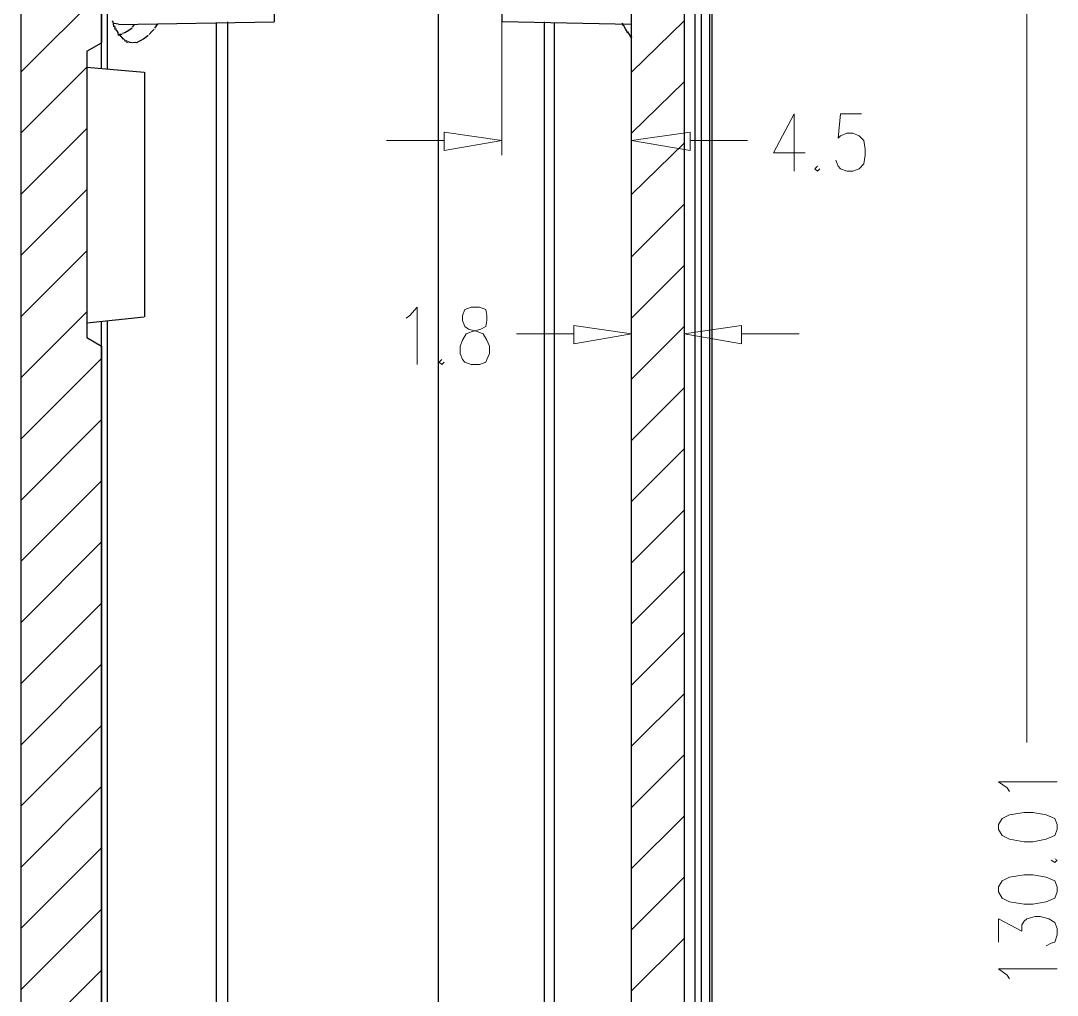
# Model space of a CAD drawing. Header units: millimetres. Extents: x 9 to 367, y 9 to 251.
# Drawn here: x 10.24 to 46.1, y 165.8 to 199.52 of the extents above; entities that cross this region are included whole.
import ezdxf

# ---------------------------------------------------------------- set-up
doc = ezdxf.new("R2010")
doc.units = ezdxf.units.MM
doc.layers.add('图层 1', color=7, linetype='Continuous')

msp = doc.modelspace()

# ---------------------------------------------------------------- linework, layer by layer
at = {"layer": '图层 1', "color": 3, "lineweight": 5}
for points in [[(45.042737, 232.664), (45.042737, 174.540333)], [(26.881737, 199.474631), (26.881737, 194.860298)], [(31.368965, 199.390071), (31.368965, 194.860404)], [(24.892035, 195.664702), (26.881702, 195.368369)], [(24.892035, 195.664702), (24.892035, 195.029702)], [(31.368965, 195.368263), (33.400965, 195.664596)], [(33.401071, 195.029596), (33.401071, 195.664596)], [(24.892035, 195.368263), (22.902369, 195.368263)], [(26.881737, 195.368263), (24.892071, 195.029596)], [(33.401071, 195.029596), (31.369071, 195.368263)], [(33.401071, 195.368263), (35.390737, 195.368263)], [(29.379263, 188.975894), (31.368929, 188.679561)], [(29.379263, 188.975894), (29.379263, 188.340894)], [(31.368965, 185.208333), (31.368965, 189.145333)], [(33.189369, 184.869667), (33.189369, 189.145333)], [(33.189369, 188.679596), (35.179035, 188.975929)], [(35.179071, 188.340965), (35.179071, 188.975965)], [(29.379263, 188.679596), (27.389596, 188.679596)], [(31.368965, 188.679596), (29.379298, 188.340929)], [(35.179071, 188.340965), (33.189404, 188.679631)], [(35.179071, 188.679596), (37.168737, 188.679596)]]:
    msp.add_lwpolyline(points, dxfattribs=at)
at = {"layer": '图层 1', "color": 7, "lineweight": 25}
for points in [[(10.244667, 221.699631), (10.244667, 117.855965)], [(10.244667, 221.699631), (10.244667, 117.855965)], [(24.680333, 219.921631), (24.680333, 119.676298)], [(31.368965, 119.676404), (31.368965, 219.879404)], [(31.368965, 119.676404), (31.368965, 219.879404)], [(34.162929, 119.676404), (34.162929, 219.879404)], [(33.189369, 219.201965), (33.189369, 120.353631)], [(33.189369, 219.201965), (33.189369, 120.353631)], [(33.570404, 121.369667), (33.570404, 218.228333)], [(33.781929, 218.228369), (33.781929, 121.327369)], [(34.078369, 121.327298), (34.078369, 218.228298)], [(13.038667, 197.865965), (13.038667, 209.084298)], [(13.038667, 208.237596), (13.038667, 198.754929)], [(19.007631, 204.978), (19.007631, 199.474667)], [(26.881737, 204.978), (26.881737, 199.474667)], [(13.250369, 197.865965), (13.250369, 200.151965)], [(13.419667, 199.474631), (13.428398, 199.511144)], [(13.462071, 199.305333), (13.457176, 199.424352), (13.430321, 199.514531)], [(13.462071, 199.432263), (13.465069, 199.442978)], [(13.462071, 199.432263), (13.630698, 199.412154)], [(13.631369, 199.390071), (19.007702, 199.474737)], [(14.181737, 199.390071), (14.145754, 199.351353), (14.097071, 199.299407)], [(14.986, 199.390071), (14.93154, 199.338697), (14.873111, 199.261659)], [(17.018071, 140.123404), (17.018071, 199.432404)], [(17.398929, 199.474631), (17.398929, 140.123298)], [(31.368965, 199.390071), (26.881631, 199.474737)], [(28.363298, 140.123404), (28.363298, 199.474737)], [(28.701965, 199.432263), (28.701965, 140.123263)], [(31.072702, 199.347702), (31.074422, 199.393651), (31.057885, 199.429546)], [(13.504263, 199.220561), (13.511892, 199.294468), (13.495443, 199.345091)], [(13.546631, 199.178369), (13.551747, 199.216998), (13.537812, 199.252452)], [(13.631369, 199.009035), (13.611657, 199.106358), (13.57316, 199.183307)], [(13.631369, 199.009035), (13.673702, 199.051369), (13.716035, 199.051369), (13.758369, 199.051369)], [(13.800702, 198.881929), (13.66206, 199.039974)], [(13.843071, 199.093631), (13.768634, 199.071759)], [(14.097, 199.262929), (13.978511, 199.18448), (13.843353, 199.102063)], [(14.647333, 199.009035), (14.588111, 198.953208), (14.493169, 198.882035)], [(14.859035, 199.220561), (14.780983, 199.143038), (14.68441, 199.041702)], [(31.242035, 199.093631), (31.167423, 199.24074), (31.097044, 199.36139)], [(31.368965, 198.924298), (31.308816, 199.038774), (31.243376, 199.133142)], [(12.530667, 198.458702), (13.038667, 198.755035)], [(12.530667, 198.458702), (13.038667, 198.755035)], [(13.885298, 198.797333), (13.845655, 198.847119), (13.800984, 198.885528)], [(13.927667, 198.754965), (13.921978, 198.798489), (13.895917, 198.818465)], [(14.097, 198.754965), (14.03544, 198.764534), (13.955889, 198.789184)], [(14.266298, 198.754965), (14.211573, 198.75911), (14.124834, 198.755317)], [(14.266298, 198.754965), (14.301047, 198.782393)], [(14.478, 198.881929), (14.401403, 198.828351), (14.307608, 198.786679)], [(31.368965, 198.924298), (31.386604, 198.946303), (31.383076, 198.956401)], [(31.368965, 140.631369), (31.368965, 198.924369)], [(12.530667, 198.458702), (12.530667, 188.552702)], [(12.530667, 198.458702), (12.530667, 188.552702)], [(12.530667, 197.908333), (14.520333, 197.739)], [(14.520404, 197.739), (14.520404, 189.272333)], [(12.530667, 189.060631), (14.520333, 189.272298)], [(13.038667, 117.898404), (13.038667, 189.103071)], [(13.250369, 139.403737), (13.250369, 189.145404)], [(12.530667, 188.552667), (13.038667, 188.256333)], [(12.530667, 188.552667), (13.038667, 188.256333)], [(13.038667, 188.256369), (13.038667, 117.898369)]]:
    msp.add_lwpolyline(points, dxfattribs=at)
at = {"layer": '图层 1', "color": 40, "lineweight": 25}
for points in [[(10.244667, 197.739), (13.038667, 200.533)], [(31.368965, 197.739), (33.189298, 199.517)], [(10.244667, 195.622333), (12.530667, 197.908333)], [(31.368965, 195.622333), (33.189298, 197.400333)], [(10.244667, 193.505667), (12.530667, 195.791667)], [(31.368965, 193.505667), (33.189298, 195.283667)], [(10.244667, 191.389), (12.530667, 193.675)], [(31.368965, 191.346631), (33.189298, 193.166965)], [(10.244667, 189.272333), (12.530667, 191.558333)], [(31.368965, 189.229965), (33.189298, 191.050298)], [(10.244667, 187.155667), (12.530667, 189.441667)], [(31.368965, 187.113298), (33.189298, 188.933631)], [(10.244667, 185.039), (13.038667, 187.833)], [(31.368965, 184.996631), (33.189298, 186.816965)], [(10.244667, 182.922333), (13.038667, 185.716333)], [(31.368965, 182.879965), (33.189298, 184.700298)], [(10.244667, 180.805667), (13.038667, 183.599667)], [(31.368965, 180.763298), (33.189298, 182.583631)], [(10.244667, 178.689), (13.038667, 181.483)], [(31.368965, 178.646631), (33.189298, 180.466965)], [(10.244667, 176.572333), (13.038667, 179.366333)], [(31.368965, 176.529965), (33.189298, 178.350298)], [(10.244667, 174.455667), (13.038667, 177.249667)], [(31.368965, 174.413298), (33.189298, 176.233631)], [(10.244667, 172.339), (13.038667, 175.133)], [(31.368965, 172.296631), (33.189298, 174.116965)], [(10.244667, 170.222333), (13.038667, 173.016333)], [(31.368965, 170.179965), (33.189298, 172.000298)], [(10.244667, 168.105667), (13.038667, 170.899667)], [(31.368965, 168.063298), (33.189298, 169.883631)], [(10.244667, 165.989), (13.038667, 168.783)], [(31.368965, 165.946631), (33.189298, 167.766965)], [(10.244667, 163.872333), (13.038667, 166.666333)]]:
    msp.add_lwpolyline(points, dxfattribs=at)
at = {"layer": '图层 1', "color": 7, "lineweight": 5}
for points in [[(36.999298, 196.299631), (36.279631, 194.944965), (37.380298, 194.944965)], [(36.999298, 196.299631), (36.999298, 194.309965)], [(39.327667, 196.299631), (38.608, 196.299631), (38.523333, 195.452965), (38.608, 195.537631), (38.819667, 195.622298), (39.031333, 195.622298), (39.243, 195.537631), (39.412333, 195.368298), (39.454667, 195.071965), (39.454667, 194.860298), (39.412333, 194.563965), (39.243, 194.394631), (39.031333, 194.309965), (38.819667, 194.309965), (38.608, 194.394631), (38.523333, 194.479298), (38.438667, 194.690965)], [(37.803737, 194.479263), (37.719071, 194.394596), (37.803737, 194.309929), (37.888404, 194.394596)], [(23.579596, 189.229965), (23.706596, 189.314631), (23.960596, 189.610965), (23.960596, 187.621298)], [(24.807263, 187.790596), (24.722596, 187.705929), (24.807263, 187.621263), (24.891929, 187.705929)], [(44.45, 172.847), (44.365333, 172.974), (44.069, 173.185667), (46.101, 173.185667)], [(45.889369, 170.476227), (46.016369, 170.391561), (46.101035, 170.476227), (46.016369, 170.518561)], [(44.068965, 167.640071), (44.068965, 168.444404), (44.873298, 168.021071), (44.873298, 168.232737), (44.957965, 168.359737), (45.042631, 168.444404), (45.338965, 168.529071), (45.508298, 168.529071), (45.804631, 168.444404), (46.016298, 168.317404), (46.100965, 168.105737), (46.100965, 167.894071), (46.016298, 167.640071), (45.889298, 167.597737), (45.719965, 167.513071)], [(44.45, 166.370035), (44.365333, 166.497035), (44.069, 166.708702), (46.101, 166.708702)]]:
    msp.add_lwpolyline(points, dxfattribs=at)
for points in [[(25.823404, 189.611), (25.611737, 189.526333), (25.527071, 189.314667), (25.527071, 189.145333), (25.611737, 188.933667), (25.738737, 188.849), (26.035071, 188.764333), (26.246737, 188.679667), (26.373737, 188.468), (26.458404, 188.256333), (26.458404, 188.002333), (26.373737, 187.790667), (26.331404, 187.706), (26.119737, 187.621333), (25.823404, 187.621333), (25.611737, 187.706), (25.527071, 187.790667), (25.442404, 188.002333), (25.442404, 188.256333), (25.527071, 188.468), (25.654071, 188.679667), (25.865737, 188.764333), (26.162071, 188.849), (26.331404, 188.933667), (26.373737, 189.145333), (26.373737, 189.314667), (26.331404, 189.526333), (26.119737, 189.611)], [(44.068965, 171.534561), (44.195965, 171.322894), (44.449965, 171.195894), (44.957965, 171.111227), (45.254298, 171.111227), (45.719965, 171.195894), (46.016298, 171.322894), (46.100965, 171.534561), (46.100965, 171.703894), (46.016298, 171.915561), (45.719965, 172.042561), (45.254298, 172.127228), (44.957965, 172.127228), (44.449965, 172.042561), (44.195965, 171.915561), (44.068965, 171.703894)], [(44.068965, 169.375702), (44.195965, 169.164035), (44.449965, 169.037035), (44.957965, 168.952369), (45.254298, 168.952369), (45.719965, 169.037035), (46.016298, 169.164035), (46.100965, 169.375702), (46.100965, 169.545035), (46.016298, 169.756702), (45.719965, 169.883702), (45.254298, 169.968369), (44.957965, 169.968369), (44.449965, 169.883702), (44.195965, 169.756702), (44.068965, 169.545035)]]:
    msp.add_lwpolyline(points, close=True, dxfattribs=at)

doc.saveas('drawing.dxf')
